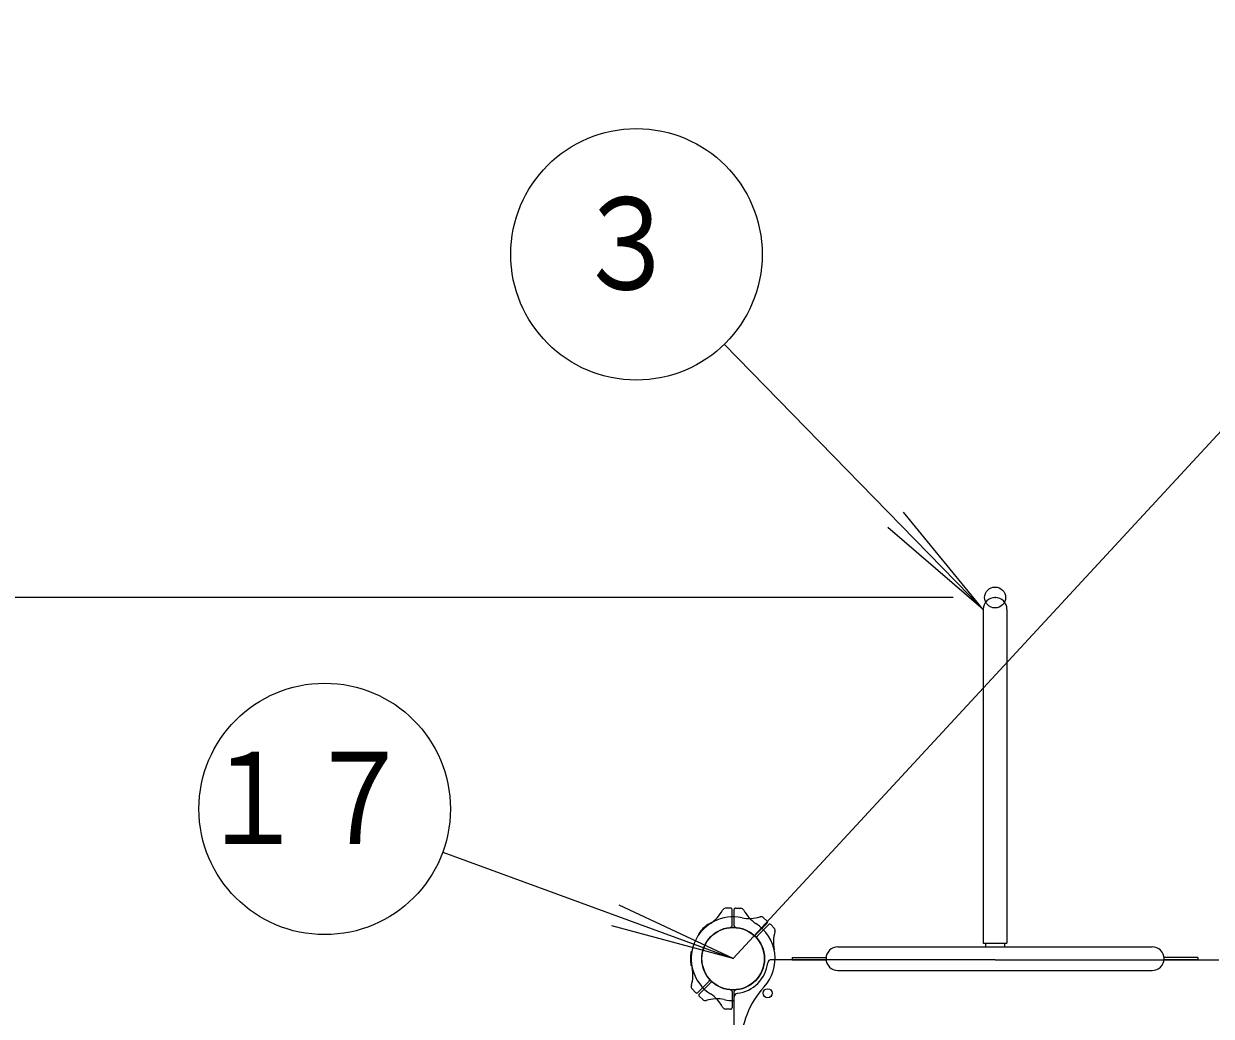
# Model space of a CAD drawing. Units: millimetres on the paper, scale 1:60. Extents: x 0 to 420, y -297 to 594.
# Drawn here: x 124.6 to 152.94, y 500.59 to 524.27 of the extents above; entities that cross this region are included whole.
import ezdxf
from ezdxf.enums import TextEntityAlignment as Align

# ---------------------------------------------------------------- set-up
doc = ezdxf.new("R2010")
doc.units = ezdxf.units.MM
doc.header["$PDMODE"] = 32
doc.header["$PDSIZE"] = 0.5
doc.linetypes.add('USER1', pattern=[50.8, 31.75, -6.35, 6.35, -6.35])
doc.layers.add('LY_1', color=7, linetype='Continuous', lineweight=18)
doc.styles.add('ＭＳ ゴシック', font='')
doc.styles.get('ＭＳ ゴシック').set_extended_font_data('MS Gothic')

msp = doc.modelspace()

# ---------------------------------------------------------------- linework, layer by layer
at = {"layer": 'LY_1', "linetype": 'USER1'}
msp.add_line((141.529, 501.968), (162.142, 524.275), dxfattribs=at)
at = {"layer": 'LY_1'}
for p, q in [((141.318, 516.627), (147.496, 510.302)), ((147.496, 510.302), (145.595, 512.622)), ((147.496, 510.302), (145.221, 512.257)), ((146.779, 510.585), (44.416, 510.585)), ((146.779, 510.585), (44.416, 510.585)), ((134.601, 504.508), (141.529, 501.968)), ((141.529, 501.968), (138.813, 503.243)), ((141.529, 501.968), (138.633, 502.752))]:
    msp.add_line(p, q, dxfattribs=at)
at = {"layer": 'LY_1', "lineweight": 9}
for p, q in [((147.496, 510.302), (147.496, 502.335)), ((148.062, 510.302), (148.062, 502.335)), ((141.47, 503.176), (141.339, 503.171)), ((141.504, 502.75), (141.504, 503.142)), ((141.554, 502.75), (141.554, 503.142)), ((141.589, 503.176), (141.71, 503.171)), ((142.341, 502.864), (142.245, 502.954)), ((140.95, 502.784), (140.948, 502.785)), ((142.064, 502.539), (142.341, 502.816)), ((142.099, 502.503), (142.377, 502.781)), ((142.425, 502.78), (142.514, 502.684)), ((140.714, 502.548), (140.712, 502.55)), ((140.543, 502.135), (140.54, 502.135)), ((144.029, 502.252), (151.529, 502.252)), ((147.496, 502.335), (148.062, 502.335)), ((147.552, 502.335), (147.552, 502.252)), ((148.006, 502.335), (148.006, 502.252)), ((140.543, 501.802), (140.54, 501.802)), ((147.779, 501.943), (142.439, 501.943)), ((142.939, 501.995), (142.939, 501.942)), ((142.939, 501.995), (143.747, 501.995)), ((142.939, 501.942), (143.747, 501.942)), ((147.779, 501.943), (153.119, 501.943)), ((152.619, 501.995), (151.811, 501.995)), ((152.619, 501.942), (151.811, 501.942)), ((152.619, 501.995), (152.619, 501.942)), ((144.029, 501.685), (151.529, 501.685)), ((140.634, 501.157), (140.551, 501.246)), ((140.959, 501.434), (140.681, 501.156)), ((140.994, 501.398), (140.717, 501.121)), ((140.718, 501.073), (140.806, 500.99)), ((141.504, 501.187), (141.504, 500.795)), ((141.554, 495.718), (141.554, 501.187)), ((141.47, 500.761), (141.348, 500.766))]:
    msp.add_line(p, q, dxfattribs=at)
at = {"layer": 'LY_1'}
for centre in [(139.222, 518.773), (131.784, 505.541)]:
    msp.add_circle(centre, 3, dxfattribs=at)
at = {"layer": 'LY_1', "lineweight": 9}
for centre, radius in [((141.529, 501.968), 0.75), ((141.529, 501.968), 0.743), ((142.354, 501.144), 0.108)]:
    msp.add_circle(centre, radius, dxfattribs=at)
for centre, radius, start, end in [((147.779, 510.302), 0.283, 0, 180), ((141.529, 501.968), 1, 77.7272, 237.2728), ((140.538, 503.511), 0.833, 302.7272, 332.5412), ((141.351, 503.088), 0.0833, 92, 152.5412), ((141.471, 503.142), 0.0333, 0, 92), ((141.587, 503.142), 0.0333, 88, 180), ((141.707, 503.088), 0.0833, 27.4588, 88), ((141.919, 503.76), 0.833, 257.7272, 287.5412), ((142.52, 503.511), 0.833, 207.4588, 237.2728), ((142.195, 502.886), 0.0833, 47, 107.5412), ((141.529, 501.968), 1.017, 135, 143.6269), ((141.529, 501.968), 1.017, 126.3731, 135), ((140.936, 502.774), 0.0167, 45, 126.3731), ((141.471, 502.75), 0.0333, 274.2707, 0), ((141.587, 502.75), 0.0333, 180, 265.7293), ((141.529, 501.968), 1, 317.7828, 57.2728), ((142.318, 502.84), 0.0333, 315, 47), ((142.4, 502.757), 0.0333, 43, 135), ((142.447, 502.634), 0.0833, 342.4588, 43), ((140.724, 502.562), 0.0167, 143.6269, 225), ((142.04, 502.562), 0.0333, 229.2707, 315), ((142.123, 502.48), 0.0333, 135, 220.7293), ((143.321, 502.358), 0.833, 162.4588, 192.2728), ((141.529, 501.968), 1.017, 171.3731, 180), ((140.54, 502.118), 0.0167, 90, 171.3731), ((144.029, 501.968), 0.283, 90, 270), ((151.529, 501.968), 0.283, 270, 90), ((141.529, 501.968), 1.017, 180, 188.6269), ((140.54, 501.818), 0.0167, 188.6269, 270), ((141.529, 501.968), 0.833, 276.7872, 353.2128), ((142.439, 501.86), 0.0833, 90, 173.2128), ((139.738, 501.579), 0.833, 342.4588, 12.2728), ((140.612, 501.302), 0.0833, 162.4588, 223), ((140.936, 501.457), 0.0333, 315, 40.7293), ((141.018, 501.375), 0.0333, 49.2707, 135), ((141.471, 501.187), 0.0333, 0, 85.7293), ((141.587, 501.187), 0.0333, 94.2707, 180), ((143.874, 499.841), 2.167, 137.7828, 178.9159), ((140.658, 501.18), 0.0333, 223, 315), ((140.74, 501.097), 0.0333, 135, 227), ((140.863, 501.051), 0.0833, 227, 287.5412), ((141.139, 500.177), 0.833, 77.7272, 107.5412), ((140.538, 500.426), 0.833, 27.4588, 57.2728), ((141.529, 501.968), 1, 257.7272, 271.4325), ((141.637, 501.058), 0.0833, 96.7872, 180), ((141.351, 500.849), 0.0833, 207.4588, 268), ((141.471, 500.795), 0.0333, 268, 0)]:
    msp.add_arc(centre, radius, start, end, dxfattribs=at)
at = {"layer": 'LY_1'}
msp.add_point((147.779, 510.585), dxfattribs=at)
msp.add_point((147.779, 510.585), dxfattribs=at)

# ---------------------------------------------------------------- texts
at = {"layer": 'LY_1', "style": 'ＭＳ ゴシック', "width": 0.85}
for s, p in [('３', (137.722, 517.273)), ('１７', (128.784, 504.041))]:
    msp.add_text(s, height=2.199, dxfattribs=at).set_placement(p, align=Align.BOTTOM_LEFT)

doc.saveas('drawing.dxf')
